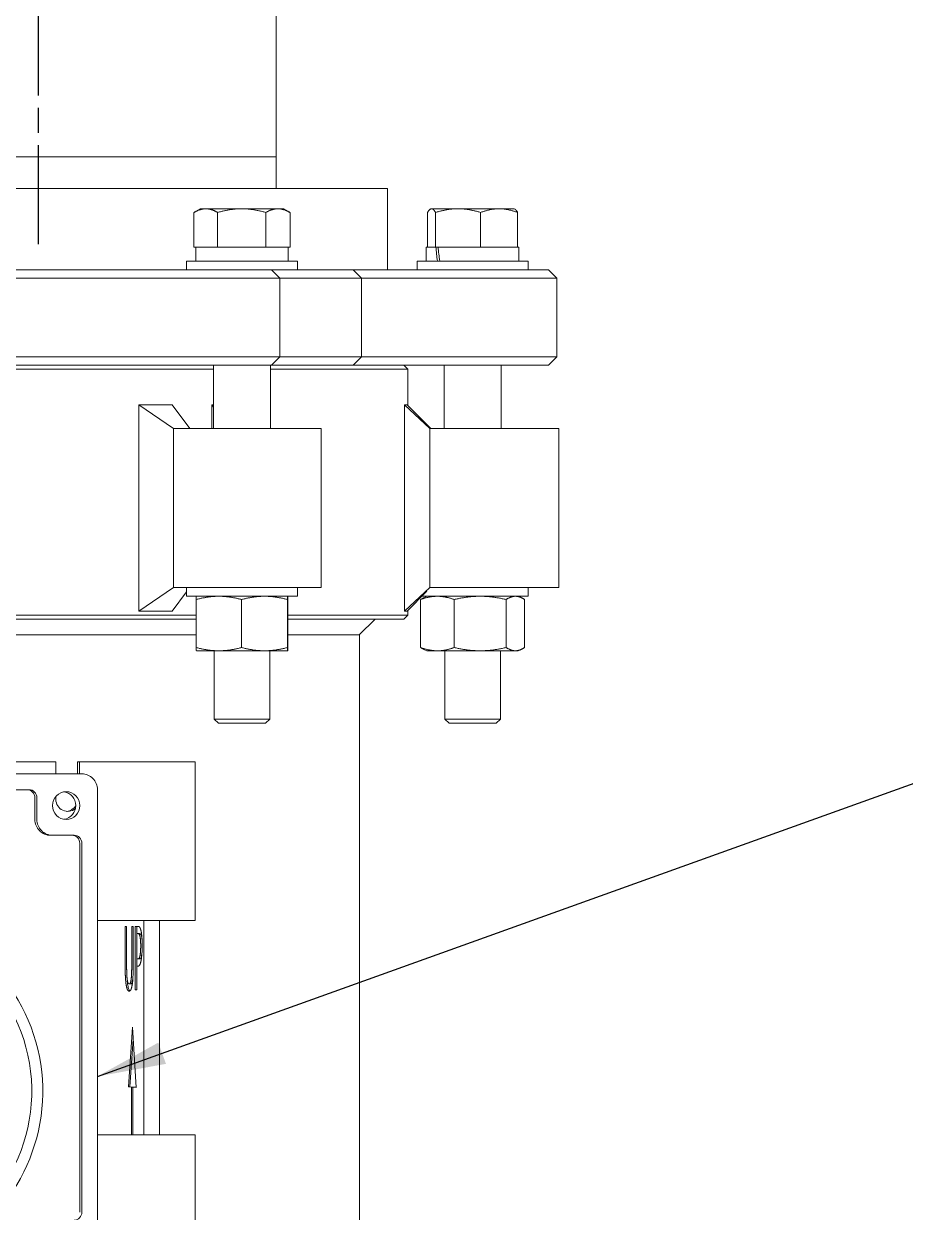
# Model space of a CAD drawing. Header units: inches. Extents: x 14 to 368, y 5 to 236.
# Drawn here: x 83.44 to 97.33, y 99.23 to 117.95 of the extents above; entities that cross this region are included whole.
import ezdxf

# ---------------------------------------------------------------- set-up
doc = ezdxf.new("R2010")
doc.units = ezdxf.units.IN
doc.header["$LTSCALE"] = 11
doc.header["$MEASUREMENT"] = 0
doc.linetypes.add('CHAIN', pattern=[0.7087, 0.4724, -0.0591, 0.1181, -0.0591])
for name, color, linetype, lineweight in [('Centerline (ANSI)', 7, 'Continuous', 25), ('Symbol (ANSI)', 7, 'Continuous', 25), ('Visible (ANSI)', 7, 'Continuous', 50)]:
    doc.layers.add(name, color=color, linetype=linetype, lineweight=lineweight)
doc.styles.add('Standard D-E', font='arial.ttf')
doc.dimstyles.new('in [mm] D-E NeptuneBenson$7', dxfattribs={"dimscale": 11, "dimtxt": 0.15, "dimasz": 0.098425, "dimexe": 0.125, "dimexo": 0.063, "dimgap": 0.031496, "dimtad": 0, "dimtih": 1, "dimtoh": 1, "dimdec": 4, "dimrnd": 1e-08, "dimzin": 3, "dimdsep": 46, "dimlunit": 5, "dimtxsty": 'Standard D-E', "dimcen": 0.09, "dimdle": 0.393701, "dimclrd": 256, "dimclre": 256, "dimclrt": 256, "dimadec": 1, "dimazin": 1, "dimtfac": 1, "dimtofl": 0, "dimtmove": 0, "dimatfit": 3, "dimfxl": 1, "dimfrac": 1, "dimtolj": 1, "dimtzin": 4, "dimlwd": -1, "dimlwe": -1, "dimarcsym": 0})

msp = doc.modelspace()

# ---------------------------------------------------------------- linework, layer by layer
at = {"layer": 'Centerline (ANSI)', "linetype": 'CHAIN', "ltscale": 0.300326}
msp.add_line((83.671408, 114.47676), (83.671408, 120.42551), dxfattribs=at)
at = {"layer": 'Visible (ANSI)', "linetype": 'Continuous', "lineweight": 18}
for p, q in [((87.415908, 115.85176), (87.415908, 118.73726)), ((79.926908, 115.85176), (87.415908, 115.85176)), ((79.926908, 115.85176), (87.415908, 115.85176)), ((87.415908, 115.85176), (87.415908, 115.35176)), ((78.171408, 115.35176), (89.171408, 115.35176)), ((89.171408, 115.35176), (89.171408, 114.07051)), ((86.120616, 114.430139), (86.120616, 114.975548)), ((86.222078, 115.034139), (86.123854, 114.97743)), ((86.30751, 115.034139), (86.222078, 115.034139)), ((86.873135, 115.034139), (86.30751, 115.034139)), ((86.494404, 114.430139), (86.494404, 114.975548)), ((87.443703, 115.034139), (86.873135, 115.034139)), ((87.251866, 114.430139), (87.251866, 114.975548)), ((87.534078, 115.034139), (87.443703, 115.034139)), ((87.534078, 115.034139), (87.632302, 114.97743)), ((87.63554, 114.430139), (87.63554, 114.975548)), ((89.801578, 114.430139), (89.801578, 114.975548)), ((89.855408, 115.034139), (89.846153, 115.028796)), ((89.864534, 115.034139), (89.855408, 115.034139)), ((90.282404, 115.034139), (89.864534, 115.034139)), ((89.927489, 114.430139), (89.927489, 114.975548)), ((90.929278, 115.034139), (90.282404, 115.034139)), ((90.637319, 114.430139), (90.637319, 114.975548)), ((91.167408, 115.034139), (90.929278, 115.034139)), ((91.167408, 115.034139), (91.176662, 115.028796)), ((91.221237, 114.430139), (91.221237, 114.975548)), ((86.30751, 114.430139), (86.120616, 114.430139)), ((86.148906, 114.430135), (87.607578, 114.430135)), ((86.222078, 114.430139), (86.222078, 114.430135)), ((86.494404, 114.430139), (86.30751, 114.430139)), ((86.873135, 114.430139), (86.494404, 114.430139)), ((87.251866, 114.430139), (86.873135, 114.430139)), ((87.443703, 114.430139), (87.251866, 114.430139)), ((87.63554, 114.430139), (87.443703, 114.430139)), ((87.534078, 114.430139), (87.534078, 114.430135)), ((87.607578, 114.211135), (87.607578, 114.430135)), ((89.781908, 114.430135), (89.932019, 114.430135)), ((89.781908, 114.211135), (89.781908, 114.430135)), ((89.864534, 114.430139), (89.801578, 114.430139)), ((89.855408, 114.430139), (89.855408, 114.430135)), ((89.927489, 114.430139), (89.864534, 114.430139)), ((90.282404, 114.430139), (89.927489, 114.430139)), ((89.932019, 114.430135), (89.966895, 114.430135)), ((89.966895, 114.430135), (91.240908, 114.430135)), ((90.637319, 114.430139), (90.282404, 114.430139)), ((90.929278, 114.430139), (90.637319, 114.430139)), ((91.221237, 114.430139), (90.929278, 114.430139)), ((91.167408, 114.430139), (91.167408, 114.430135)), ((91.240908, 114.211135), (91.240908, 114.430135)), ((87.753078, 114.211135), (86.003078, 114.211135)), ((86.003078, 114.211135), (86.003078, 114.07051)), ((86.148578, 114.211135), (86.148578, 114.243712)), ((87.753078, 114.211135), (87.753078, 114.07051)), ((91.386408, 114.211135), (89.636408, 114.211135)), ((89.636408, 114.211135), (89.636408, 114.07051)), ((91.386408, 114.211135), (91.386408, 114.07051)), ((79.805015, 114.07051), (84.315311, 114.07051)), ((85.128767, 114.07051), (84.315311, 114.07051)), ((85.916199, 114.07051), (85.128767, 114.07051)), ((85.916199, 114.07051), (87.105332, 114.07051)), ((87.105332, 114.07051), (87.310192, 114.07051)), ((87.310192, 114.07051), (87.34184, 114.07051)), ((87.34184, 114.07051), (87.47184, 113.94051)), ((87.34184, 114.07051), (87.753078, 114.07051)), ((88.108887, 114.07051), (87.753078, 114.07051)), ((88.108887, 114.07051), (88.281333, 114.07051)), ((88.281333, 114.07051), (88.461361, 114.07051)), ((88.461361, 114.07051), (88.630999, 114.07051)), ((88.630999, 114.07051), (89.175743, 114.07051)), ((88.630999, 114.07051), (88.760999, 113.94051)), ((89.796961, 114.07051), (89.175743, 114.07051)), ((90.82488, 114.07051), (89.796961, 114.07051)), ((90.82488, 114.07051), (91.693152, 114.07051)), ((91.693152, 114.07051), (91.709359, 114.07051)), ((91.709359, 114.07051), (91.709482, 114.07051)), ((91.709482, 114.07051), (91.839482, 113.94051)), ((84.399605, 113.94051), (79.848576, 113.94051)), ((84.399605, 113.94051), (85.045205, 113.94051)), ((85.045205, 113.94051), (85.832637, 113.94051)), ((87.199457, 113.94051), (85.832637, 113.94051)), ((87.405906, 113.94051), (87.199457, 113.94051)), ((87.47184, 113.94051), (87.405906, 113.94051)), ((87.47184, 113.94051), (88.025324, 113.94051)), ((87.47184, 113.94051), (87.47184, 112.70051)), ((88.384587, 113.94051), (88.025324, 113.94051)), ((88.566013, 113.94051), (88.384587, 113.94051)), ((88.760999, 113.94051), (88.566013, 113.94051)), ((89.303931, 113.94051), (88.760999, 113.94051)), ((88.760999, 113.94051), (88.760999, 112.70051)), ((89.303931, 113.94051), (89.796961, 113.94051)), ((89.796961, 113.94051), (90.82488, 113.94051)), ((91.822894, 113.94051), (90.82488, 113.94051)), ((91.839227, 113.94051), (91.822894, 113.94051)), ((91.839482, 113.94051), (91.839227, 113.94051)), ((91.839482, 113.94051), (91.839482, 112.70051)), ((79.590144, 112.57051), (84.534825, 112.57051)), ((79.848576, 112.70051), (84.399605, 112.70051)), ((85.045205, 112.70051), (84.399605, 112.70051)), ((84.534825, 112.57051), (85.128767, 112.57051)), ((85.832637, 112.70051), (85.045205, 112.70051)), ((85.128767, 112.57051), (85.916199, 112.57051)), ((85.832637, 112.70051), (87.199457, 112.70051)), ((87.105332, 112.57051), (85.916199, 112.57051)), ((86.430578, 112.57051), (86.430578, 111.57051)), ((87.310192, 112.57051), (87.105332, 112.57051)), ((87.199457, 112.70051), (87.405906, 112.70051)), ((87.34184, 112.57051), (87.310192, 112.57051)), ((87.325578, 112.57051), (87.325578, 111.57051)), ((87.34184, 112.57051), (87.47184, 112.70051)), ((87.34184, 112.57051), (88.108887, 112.57051)), ((87.405906, 112.70051), (87.47184, 112.70051)), ((88.025324, 112.70051), (87.47184, 112.70051)), ((88.025324, 112.70051), (88.384587, 112.70051)), ((88.281333, 112.57051), (88.108887, 112.57051)), ((88.461361, 112.57051), (88.281333, 112.57051)), ((88.384587, 112.70051), (88.566013, 112.70051)), ((88.630999, 112.57051), (88.461361, 112.57051)), ((88.566013, 112.70051), (88.760999, 112.70051)), ((88.630999, 112.57051), (88.760999, 112.70051)), ((88.630999, 112.57051), (89.265883, 112.57051)), ((88.760999, 112.70051), (89.303931, 112.70051)), ((89.265883, 112.57051), (89.796961, 112.57051)), ((89.796961, 112.70051), (89.303931, 112.70051)), ((90.82488, 112.70051), (89.796961, 112.70051)), ((89.796961, 112.57051), (90.82488, 112.57051)), ((90.063908, 112.57051), (90.063908, 111.57051)), ((90.82488, 112.70051), (91.822894, 112.70051)), ((91.693152, 112.57051), (90.82488, 112.57051)), ((90.958908, 112.57051), (90.958908, 111.57051)), ((91.709359, 112.57051), (91.693152, 112.57051)), ((91.709482, 112.57051), (91.709359, 112.57051)), ((91.709482, 112.57051), (91.839482, 112.70051)), ((91.822894, 112.70051), (91.839227, 112.70051)), ((91.839227, 112.70051), (91.839482, 112.70051)), ((86.430578, 112.50801), (78.125664, 112.50801)), ((89.490929, 112.50801), (87.325578, 112.50801)), ((89.490929, 111.937057), (89.490929, 112.50801)), ((85.251866, 111.945053), (85.251866, 108.695967)), ((85.251866, 111.945053), (85.776772, 111.945053)), ((85.251866, 111.945053), (85.801175, 111.57051)), ((85.776772, 111.945053), (86.055504, 111.57051)), ((86.403381, 111.945053), (86.430578, 111.910512)), ((86.403381, 111.57051), (86.403381, 111.945053)), ((86.403381, 111.945053), (86.430578, 111.945053)), ((89.437003, 111.945358), (89.437003, 108.695663)), ((89.437003, 111.945358), (89.48274, 111.945358)), ((89.437003, 111.945358), (89.835199, 111.57051)), ((89.48274, 111.945358), (89.852546, 111.57051)), ((86.686807, 111.57051), (85.801175, 111.57051)), ((85.801175, 111.57051), (85.801175, 109.07051)), ((86.686807, 111.57051), (88.124247, 111.57051)), ((88.124247, 109.07051), (88.124247, 111.57051)), ((90.995934, 111.57051), (89.835199, 111.57051)), ((89.835199, 111.57051), (89.835199, 109.07051)), ((90.995934, 111.57051), (91.870934, 111.57051)), ((91.870934, 109.07051), (91.870934, 111.57051)), ((85.251866, 108.695967), (85.801175, 109.07051)), ((85.776772, 108.695967), (86.003078, 109.000063)), ((85.801175, 109.07051), (86.686807, 109.07051)), ((86.003078, 108.929885), (86.003078, 109.056708)), ((88.124247, 109.07051), (86.686807, 109.07051)), ((87.753078, 108.929885), (87.753078, 109.07051)), ((89.437003, 108.695663), (89.835199, 109.07051)), ((89.48274, 108.695663), (89.791922, 109.00906)), ((89.835199, 109.07051), (90.995934, 109.07051)), ((91.870934, 109.07051), (90.995934, 109.07051)), ((91.386408, 108.929885), (91.386408, 109.07051)), ((86.003078, 108.929885), (87.753078, 108.929885)), ((86.15597, 108.122752), (86.15597, 108.878018)), ((86.159078, 108.929885), (86.159057, 108.929876)), ((86.871822, 108.122752), (86.871822, 108.878018)), ((87.59393, 108.122752), (87.59393, 108.878018)), ((87.597078, 108.929885), (87.597098, 108.929876)), ((87.600185, 108.122752), (87.600185, 108.878018)), ((89.692728, 108.122752), (89.692728, 108.878018)), ((89.713812, 108.929885), (91.386408, 108.929885)), ((89.792408, 108.929885), (89.744138, 108.907377)), ((90.221582, 108.122752), (90.221582, 108.878018)), ((91.040262, 108.122752), (91.040262, 108.878018)), ((91.230408, 108.929885), (91.278677, 108.907377)), ((91.330087, 108.122752), (91.330087, 108.878018)), ((78.494671, 108.63301), (86.15597, 108.63301)), ((85.776772, 108.695967), (85.251866, 108.695967)), ((87.600185, 108.63301), (89.490929, 108.63301)), ((89.48274, 108.695663), (89.437003, 108.695663)), ((89.490929, 108.63301), (89.490929, 108.703963)), ((86.15597, 108.57051), (78.494671, 108.57051)), ((89.428301, 108.57051), (87.600185, 108.57051)), ((88.725974, 108.32051), (88.97587, 108.57051)), ((86.15597, 108.32051), (78.494671, 108.32051)), ((88.725974, 108.32051), (87.600185, 108.32051)), ((88.731663, 96.567523), (88.731663, 108.326201)), ((86.159078, 108.070885), (86.159057, 108.070895)), ((86.159078, 108.070885), (86.513896, 108.070885)), ((86.440578, 108.070885), (86.440578, 106.99625)), ((86.513896, 108.070885), (87.232876, 108.070885)), ((87.232876, 108.070885), (87.597057, 108.070885)), ((87.315578, 108.070885), (87.315578, 106.99625)), ((87.597057, 108.070885), (87.597078, 108.070885)), ((87.597078, 108.070885), (87.597098, 108.070895)), ((89.792408, 108.070885), (89.744138, 108.093394)), ((89.792408, 108.070885), (89.957155, 108.070885)), ((89.957155, 108.070885), (90.630922, 108.070885)), ((90.073908, 108.070885), (90.073908, 106.99625)), ((90.630922, 108.070885), (91.185175, 108.070885)), ((90.948908, 108.070885), (90.948908, 106.99625)), ((91.185175, 108.070885), (91.230408, 108.070885)), ((91.230408, 108.070885), (91.278677, 108.093394)), ((86.440578, 106.99625), (87.315578, 106.99625)), ((86.508739, 106.930135), (86.440578, 106.99625)), ((87.247417, 106.930135), (86.508739, 106.930135)), ((87.247417, 106.930135), (87.315578, 106.99625)), ((90.073908, 106.99625), (90.948908, 106.99625)), ((90.142069, 106.930135), (90.073908, 106.99625)), ((90.880746, 106.930135), (90.142069, 106.930135)), ((90.880746, 106.930135), (90.948908, 106.99625)), ((83.944801, 106.32051), (71.339262, 106.32051)), ((83.944801, 106.13301), (83.944801, 106.32051)), ((84.286469, 106.32051), (84.319028, 106.32051)), ((84.286469, 106.13301), (84.286469, 106.32051)), ((84.319028, 106.32051), (84.319028, 106.13301)), ((85.779848, 106.32051), (84.319028, 106.32051)), ((85.779848, 106.32051), (86.141377, 106.32051)), ((86.141377, 103.82051), (86.141377, 106.32051)), ((71.059554, 106.13301), (84.354459, 106.13301)), ((71.890486, 105.882975), (83.523528, 105.882975)), ((84.600661, 105.88301), (84.600661, 98.38301)), ((83.61407, 105.41426), (83.61407, 105.757975)), ((83.646629, 105.757975), (83.646629, 105.41426)), ((83.944801, 105.73051), (83.944801, 105.775499)), ((83.860271, 105.16426), (83.89283, 105.16426)), ((83.89283, 105.16426), (84.231324, 105.16426)), ((84.321866, 99.22676), (84.321866, 105.03926)), ((84.354425, 105.03926), (84.354425, 99.22676)), ((84.600661, 103.82051), (85.779848, 103.82051)), ((85.037284, 103.106094), (85.037284, 103.730081)), ((85.037284, 103.730081), (85.060362, 103.730081)), ((85.060362, 103.730081), (85.060362, 103.106094)), ((85.139869, 103.730081), (85.162947, 103.730081)), ((85.139869, 103.102852), (85.139869, 103.730081)), ((85.162947, 103.730081), (85.162947, 103.106094)), ((85.196016, 102.730081), (85.196016, 103.730081)), ((85.196016, 103.730081), (85.239639, 103.730081)), ((85.220636, 103.615008), (85.220636, 103.730081)), ((85.330211, 100.44551), (85.330211, 103.82051)), ((85.576413, 103.82051), (85.576413, 100.44551)), ((86.141377, 103.82051), (85.779848, 103.82051)), ((85.238232, 103.615008), (85.219094, 103.615008)), ((85.219094, 103.615008), (85.219094, 103.216305)), ((85.238232, 103.615008), (85.262852, 103.615008)), ((85.219094, 103.216305), (85.234855, 103.216305)), ((85.220636, 103.102852), (85.220636, 103.216305)), ((85.234855, 103.216305), (85.259475, 103.216305)), ((85.271864, 103.276272), (85.296484, 103.276272)), ((85.219094, 103.102852), (85.219094, 102.730081)), ((85.238654, 103.102852), (85.219094, 103.102852)), ((85.100045, 102.822463), (85.124665, 102.822463)), ((85.219094, 102.730081), (85.196016, 102.730081)), ((85.086961, 101.200998), (85.150274, 102.144158)), ((85.150274, 102.144158), (85.210217, 101.194062)), ((85.111581, 101.200998), (85.162203, 101.955092)), ((85.138398, 101.198899), (85.086961, 101.200998)), ((85.086961, 101.200998), (85.111581, 101.200998)), ((85.163018, 101.198899), (85.111581, 101.200998)), ((85.136792, 100.44551), (85.138398, 101.198899)), ((85.138398, 101.198899), (85.163018, 101.198899)), ((85.158071, 101.197574), (85.156696, 100.44551)), ((85.158071, 101.197574), (85.182692, 101.197574)), ((85.210217, 101.194062), (85.158071, 101.197574)), ((85.163016, 101.197574), (85.163018, 101.198899)), ((85.210112, 101.195727), (85.182692, 101.197574)), ((85.779848, 100.44551), (84.600661, 100.44551)), ((85.779848, 100.44551), (86.141377, 100.44551)), ((86.141377, 97.94551), (86.141377, 100.44551))]:
    msp.add_line(p, q, dxfattribs=at)
for centre, major_axis, ratio, start_param, end_param in [((86.878078, 114.274884), (0.005673, 4.1372), 0.176321654, 1.541037235, 1.586447355), ((86.878078, 114.585387), (0.005673, 4.1372), 0.176321654, 1.608572613, 1.66162198), ((90.511408, 114.274884), (-0.473268, 4.136713), 0.134199963, 1.517909637, 1.57085341), ((90.511408, 114.585387), (-0.473268, 4.136713), 0.134199963, 1.592978667, 1.646028035), ((84.354459, 105.88301), (0, 0.25), 0.984807753, 4.71238898, 6.283185307), ((83.490969, 105.757975), (0, 0.125), 0.984807753, 4.71238898, 6.283185307), ((83.523528, 105.757975), (0, 0.125), 0.984807753, 4.71238898, 6.283185307), ((84.043139, 105.63301), (0, -0.21875), 0.984807753, 0.151718801, 2.989873852), ((84.131915, 105.73051), (0, -0.19), 0.984807753, 4.71238898, 6.990949056), ((84.099355, 105.73051), (0, -0.19), 0.984807753, 0.087113584, 1.017524884), ((83.860271, 105.41426), (0, -0.25), 0.984807753, 4.71238898, 6.283185307), ((83.89283, 105.41426), (0, -0.25), 0.984807753, 4.71238898, 6.283185307), ((84.198765, 105.03926), (0, 0.125), 0.984807753, 4.71238898, 6.283185307), ((84.231324, 105.03926), (0, 0.125), 0.984807753, 4.71238898, 6.283185307), ((80.969148, 101.132975), (0, 2.8125), 0.984807753, 3.61752935, 8.948841265), ((80.980001, 101.132975), (0, -2.625), 0.984807753, 0.11834321, 6.21054603), ((84.231324, 99.22676), (0, -0.125), 0.984807753, 0, 1.570796327)]:
    msp.add_ellipse(centre, major_axis=major_axis, ratio=ratio, start_param=start_param, end_param=end_param, dxfattribs=at)
msp.add_ellipse((84.108257, 105.63301), major_axis=(0, 0.21875), ratio=0.984807753, dxfattribs=at)
for points, weights in [([(86.30751, 115.034139), (86.220772, 115.034139), (86.120616, 114.975548)], [1, 1.0379548493, 1]), ([(86.494404, 114.975548), (86.394248, 115.034139), (86.30751, 115.034139)], [1, 1.0379548493, 1]), ([(86.873135, 115.034139), (86.697365, 115.034139), (86.494404, 114.975548)], [1, 1.0379548493, 1]), ([(87.251866, 114.975548), (87.048905, 115.034139), (86.873135, 115.034139)], [1, 1.0379548493, 1]), ([(87.443703, 115.034139), (87.354671, 115.034139), (87.251866, 114.975548)], [1, 1.0379548493, 1]), ([(87.63554, 114.975548), (87.532735, 115.034139), (87.443703, 115.034139)], [1, 1.0379548493, 1]), ([(87.632302, 114.97743), (87.633917, 114.976497), (87.63554, 114.975548)], [1.0011669514, 1.00059273226, 1]), ([(89.864534, 115.034139), (89.835316, 115.034139), (89.801578, 114.975548)], [1, 1.0379548493, 1]), ([(89.927489, 114.975548), (89.893752, 115.034139), (89.864534, 115.034139)], [1, 1.0379548493, 1]), ([(90.282404, 115.034139), (90.117688, 115.034139), (89.927489, 114.975548)], [1, 1.0379548493, 1]), ([(90.637319, 114.975548), (90.447121, 115.034139), (90.282404, 115.034139)], [1, 1.0379548493, 1]), ([(90.929278, 115.034139), (90.793779, 115.034139), (90.637319, 114.975548)], [1, 1.0379548493, 1]), ([(91.221237, 114.975548), (91.064777, 115.034139), (90.929278, 115.034139)], [1, 1.0379548493, 1]), ([(91.176662, 115.028796), (91.197505, 115.016762), (91.221237, 114.975548)], [1.01607329548, 1.02640123045, 1]), ([(86.15597, 108.878018), (86.157625, 108.929208), (86.159057, 108.929876)], [1, 1.03744045186, 1.00101485176]), ([(86.513896, 108.929885), (86.347782, 108.929885), (86.15597, 108.878018)], [1, 1.0379548493, 1]), ([(86.871822, 108.878018), (86.68001, 108.929885), (86.513896, 108.929885)], [1, 1.0379548493, 1]), ([(87.232876, 108.929885), (87.06531, 108.929885), (86.871822, 108.878018)], [1, 1.0379548493, 1]), ([(87.59393, 108.878018), (87.400442, 108.929885), (87.232876, 108.929885)], [1, 1.0379548493, 1]), ([(87.597057, 108.929885), (87.595606, 108.929885), (87.59393, 108.878018)], [1, 1.0379548493, 1]), ([(87.600185, 108.878018), (87.598509, 108.929885), (87.597057, 108.929885)], [1, 1.0379548493, 1]), ([(89.957155, 108.929885), (89.834434, 108.929885), (89.692728, 108.878018)], [1, 1.0379548493, 1]), ([(89.692728, 108.878018), (89.719446, 108.895863), (89.744138, 108.907377)], [1, 1.01274097805, 1.01692797553]), ([(90.221582, 108.878018), (90.079876, 108.929885), (89.957155, 108.929885)], [1, 1.0379548493, 1]), ([(90.630922, 108.929885), (90.440947, 108.929885), (90.221582, 108.878018)], [1, 1.0379548493, 1]), ([(91.040262, 108.878018), (90.820897, 108.929885), (90.630922, 108.929885)], [1, 1.0379548493, 1]), ([(91.185175, 108.929885), (91.11792, 108.929885), (91.040262, 108.878018)], [1, 1.0379548493, 1]), ([(91.330087, 108.878018), (91.252429, 108.929885), (91.185175, 108.929885)], [1, 1.0379548493, 1]), ([(86.159057, 108.070895), (86.157625, 108.071563), (86.15597, 108.122752)], [1.00101485176, 1.03744045186, 1]), ([(86.15597, 108.122752), (86.347782, 108.070885), (86.513896, 108.070885)], [1, 1.0379548493, 1]), ([(86.513896, 108.070885), (86.68001, 108.070885), (86.871822, 108.122752)], [1, 1.0379548493, 1]), ([(86.871822, 108.122752), (87.06531, 108.070885), (87.232876, 108.070885)], [1, 1.0379548493, 1]), ([(87.232876, 108.070885), (87.400442, 108.070885), (87.59393, 108.122752)], [1, 1.0379548493, 1]), ([(87.59393, 108.122752), (87.595606, 108.070885), (87.597057, 108.070885)], [1, 1.0379548493, 1]), ([(87.597057, 108.070885), (87.598509, 108.070885), (87.600185, 108.122752)], [1, 1.0379548493, 1]), ([(89.744138, 108.093394), (89.719446, 108.104908), (89.692728, 108.122752)], [1.01692797553, 1.01274097805, 1]), ([(89.692728, 108.122752), (89.834434, 108.070885), (89.957155, 108.070885)], [1, 1.0379548493, 1]), ([(89.957155, 108.070885), (90.079876, 108.070885), (90.221582, 108.122752)], [1, 1.0379548493, 1]), ([(90.221582, 108.122752), (90.440947, 108.070885), (90.630922, 108.070885)], [1, 1.0379548493, 1]), ([(90.630922, 108.070885), (90.820897, 108.070885), (91.040262, 108.122752)], [1, 1.0379548493, 1]), ([(91.040262, 108.122752), (91.11792, 108.070885), (91.185175, 108.070885)], [1, 1.0379548493, 1]), ([(91.185175, 108.070885), (91.252429, 108.070885), (91.330087, 108.122752)], [1, 1.0379548493, 1])]:
    msp.add_rational_spline(points, weights, degree=2, dxfattribs=at)
for points, degree in [([(89.490929, 112.50801), (89.470092, 112.528833), (89.449216, 112.549666), (89.428301, 112.57051)], 3), ([(89.428301, 108.57051), (89.449216, 108.591354), (89.470092, 108.612188), (89.490929, 108.63301)], 3), ([(85.239639, 103.730081), (85.255118, 103.730081), (85.276789, 103.700907), (85.285092, 103.667682)], 2), ([(85.26919, 103.57692), (85.263702, 103.59799), (85.249067, 103.615008), (85.238232, 103.615008)], 2), ([(85.281714, 103.42457), (85.281714, 103.476434), (85.275523, 103.552609), (85.26919, 103.57692)], 2), ([(85.285092, 103.667682), (85.294801, 103.629595), (85.305777, 103.512091), (85.305777, 103.428622)], 2), ([(85.271864, 103.276272), (85.277071, 103.306256), (85.281714, 103.376758), (85.281714, 103.42457)], 2), ([(85.305777, 103.428622), (85.305777, 103.363792), (85.297756, 103.247099), (85.29058, 103.20658)], 2), ([(85.234855, 103.216305), (85.248927, 103.216305), (85.266235, 103.242236), (85.271864, 103.276272)], 2), ([(85.29058, 103.20658), (85.281574, 103.155527), (85.257229, 103.102852), (85.238654, 103.102852)], 2), ([(85.053889, 102.801394), (85.044742, 102.853258), (85.037284, 102.999125), (85.037284, 103.106094)], 2), ([(85.060362, 103.106094), (85.060362, 103.036402), (85.063458, 102.942399), (85.06782, 102.904311)], 2), ([(85.132411, 102.904311), (85.136773, 102.942399), (85.139869, 103.035591), (85.139869, 103.102852)], 2), ([(85.162947, 103.106094), (85.162947, 103.001556), (85.155629, 102.852447), (85.146342, 102.801394)], 2), ([(85.100045, 102.709011), (85.084707, 102.709011), (85.06191, 102.755202), (85.053889, 102.801394)], 2), ([(85.06782, 102.904311), (85.072464, 102.863792), (85.088506, 102.822463), (85.100045, 102.822463)], 2), ([(85.100045, 102.822463), (85.110881, 102.822463), (85.127767, 102.863792), (85.132411, 102.904311)], 2), ([(85.146342, 102.801394), (85.138039, 102.754392), (85.116087, 102.709011), (85.100045, 102.709011)], 2), ([(85.157031, 102.904311), (85.15785, 102.911465), (85.158591, 102.918806), (85.159255, 102.926328)], 3)]:
    msp.add_open_spline(points, degree=degree, dxfattribs=at)
for points, knots in [([(85.29381, 103.57692), (85.28885, 103.595963), (85.283842, 103.603199), (85.275272, 103.613166), (85.268674, 103.615008), (85.262852, 103.615008)], [-0.3818938296, -0.3818938296, -0.3818938296, -0.3818938296, -0.2554611271, -0.2554611271, 0, 0, 0, 0]), ([(85.305078, 103.485055), (85.304041, 103.507724), (85.302539, 103.523643), (85.299333, 103.551357), (85.296794, 103.565467), (85.29381, 103.57692)], [-0.2537493144, -0.2537493144, -0.2537493144, -0.2537493144, -0.1573425254, -0.1573425254, 0, 0, 0, 0]), ([(85.259475, 103.216305), (85.26478, 103.216305), (85.270488, 103.217686), (85.281723, 103.2269), (85.285213, 103.233992), (85.290915, 103.248736), (85.293917, 103.260749), (85.296484, 103.276272)], [-0.3720280769, -0.3720280769, -0.3720280769, -0.3720280769, -0.2742790033, -0.2742790033, -0.1633485372, -0.1633485372, 0, 0, 0, 0]), ([(85.296484, 103.276272), (85.29815, 103.285866), (85.299665, 103.296273), (85.30202, 103.316675), (85.302822, 103.325361), (85.303448, 103.333558)], [-0.3778990738, -0.3778990738, -0.3778990738, -0.3778990738, -0.2983955769, -0.2983955769, -0.2343529445, -0.2343529445, -0.2343529445, -0.2343529445]), ([(85.078509, 102.801394), (85.075488, 102.818523), (85.072882, 102.837536), (85.06854, 102.879625), (85.066876, 102.902067), (85.065664, 102.925592)], [-1.834872944, -1.834872944, -1.834872944, -1.834872944, -1.283211598, -1.283211598, -0.728632185, -0.728632185, -0.728632185, -0.728632185]), ([(85.112602, 102.712997), (85.11115, 102.714013), (85.109705, 102.715243), (85.103533, 102.721541), (85.098924, 102.728919), (85.088485, 102.754508), (85.083124, 102.77482), (85.078509, 102.801394)], [-0.5618647233, -0.5618647233, -0.5618647233, -0.5618647233, -0.4978653255, -0.4978653255, -0.2863653536, -0.2863653536, 0, 0, 0, 0]), ([(85.124665, 102.822463), (85.129272, 102.822463), (85.133889, 102.825265), (85.141094, 102.836308), (85.145322, 102.844188), (85.152465, 102.872002), (85.155009, 102.886671), (85.157031, 102.904311)], [-0.7299087878, -0.7299087878, -0.7299087878, -0.7299087878, -0.3783755563, -0.3783755563, -0.1610495695, -0.1610495695, 0, 0, 0, 0])]:
    msp.add_open_spline(points, degree=3, knots=knots, dxfattribs=at)

# ---------------------------------------------------------------- leaders
at = {"layer": 'Symbol (ANSI)', "annotation_type": 0, "has_hookline": 1, "hookline_direction": 0, "text_width": 16.319919}
msp.add_leader([(84.600661, 101.365771), (100.250392, 106.988214), (101.33307, 106.988214)], dimstyle='in [mm] D-E NeptuneBenson$7', override={"dimtad": 0}, dxfattribs=at)

doc.saveas('drawing.dxf')
